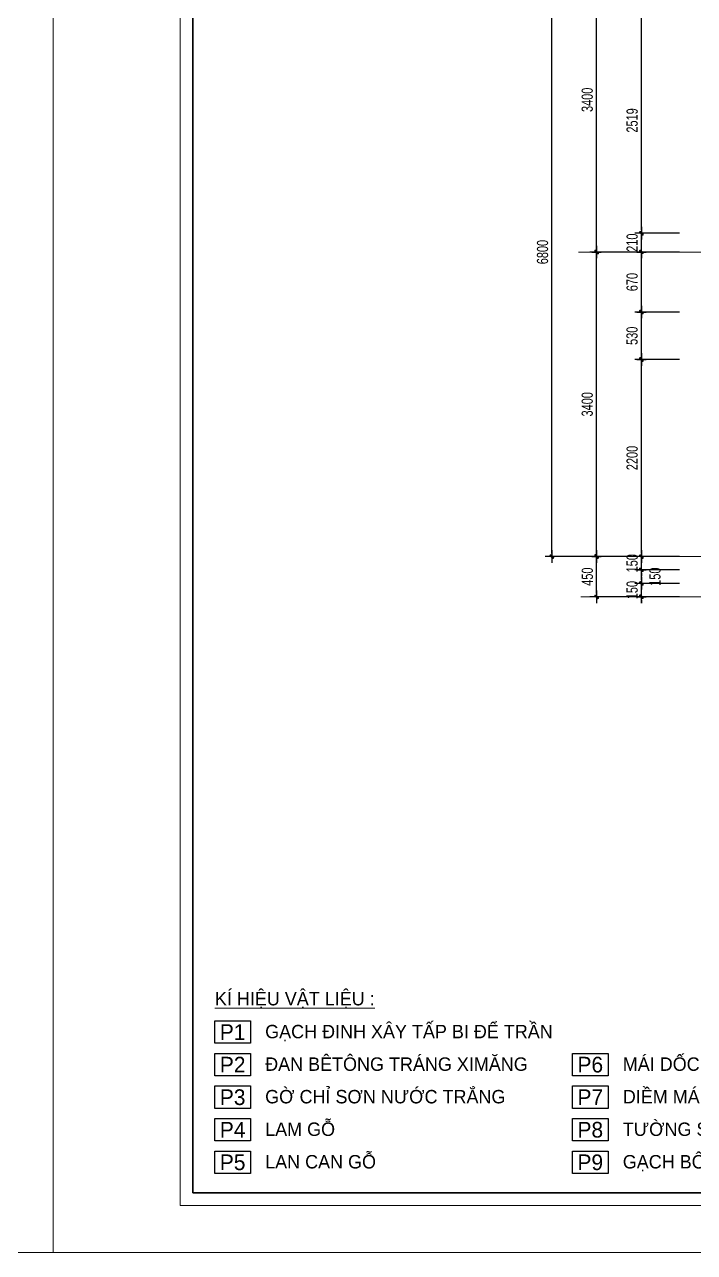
# Model space of a CAD drawing. Header units: inches. Extents: x 88947 to 296847, y 35049 to 161062.
# Drawn here: x 148026 to 155503, y 98056 to 111769 of the extents above; entities that cross this region are included whole.
import ezdxf
from ezdxf.enums import TextEntityAlignment as Align

# ---------------------------------------------------------------- set-up
doc = ezdxf.new("R2010")
doc.units = ezdxf.units.IN
doc.header["$MEASUREMENT"] = 0
doc.header["$PDMODE"] = 1
doc.linetypes.add('ACAD_ISO03W100', pattern=[30, 12, -18])
doc.linetypes.add('CENTER', pattern=[50.8, 31.75, -6.35, 6.35, -6.35])
for name, color, linetype, lineweight in [('A-Dims', 145, 'Continuous', 25), ('A-Text', 30, 'Continuous', 9), ('A-Wall', 2, 'Continuous', 35), ('DIM', 7, 'Continuous', 25), ('KHUNG 2', 144, 'Continuous', 18), ('KY HIEU', 4, 'Continuous', 25), ('NETMANH', 192, 'Continuous', 18), ('TRUC', 252, 'ACAD_ISO03W100', 13)]:
    doc.layers.add(name, color=color, linetype=linetype, lineweight=lineweight)
doc.styles.add('FRANKO', font='VFRANKO.TTF')
doc.styles.add('VNI-HELVE-CONDENSE', font='VNARIAL.TTF', dxfattribs={"width": 0.7})
doc.dimstyles.new('TAS-100', dxfattribs={"dimscale": 50, "dimtxt": 2.5, "dimasz": 0.7, "dimexe": 1.5, "dimexo": 1.5, "dimgap": 0.8, "dimtad": 1, "dimdec": 0, "dimzin": 3, "dimdsep": 46, "dimtxsty": 'VNI-HELVE-CONDENSE', "dimblk": 'TICK', "dimcen": 2.5, "dimclrt": 71, "dimazin": 2, "dimtfac": 0.75, "dimtdec": 0, "dimtix": 1, "dimtmove": 2, "dimatfit": 2, "dimldrblk": 'TICK123', "dimfxl": 1.5, "dimtolj": 1, "dimtzin": 0, "dimarcsym": 0})

# ---------------------------------------------------------------- blocks, each defined once
blk = doc.blocks.new('TICK')
at = {"layer": 'A-Dims', "color": 1}
for p, q in [((-2, 0), (2, 0)), ((0, 1.5), (0, -1.5))]:
    blk.add_line(p, q, dxfattribs=at)
at = {"layer": 'A-Dims', "color": 1, "const_width": 0.788}
blk.add_lwpolyline([(-0.33, -0.35), (0.38, 0.38)], dxfattribs=at)
at = {"layer": 'A-Dims', "color": 1, "const_width": 0.394}
for points in [[(0.24, 0.52, -0.414214), (0.52, 0.52, -1)], [(0.52, 0.52, -0.414214), (0.52, 0.24, -1)], [(-0.47, -0.21, 0.414214), (-0.47, -0.49, 1)], [(-0.47, -0.49, 0.414214), (-0.19, -0.49, 1)]]:
    blk.add_lwpolyline(points, format="xyb", dxfattribs=at)
blk = doc.blocks.new('*D870')
at = {"layer": 'Defpoints', "color": 0}
for p in [(154411, 105828), (155411, 105828), (155411, 105378)]:
    blk.add_point(p, dxfattribs=at)
at = {"layer": 'DIM', "color": 0, "lineweight": -2}
for p, q in [((155336, 105828), (154336, 105828)), ((154411, 105413), (154411, 105793)), ((155336, 105378), (154336, 105378))]:
    blk.add_line(p, q, dxfattribs=at)
at = {"layer": 'DIM', "color": 0, "lineweight": -2, "xscale": 35, "yscale": 35, "zscale": 35}
for p, rotation in [((154411, 105828), 90), ((154411, 105378), 270)]:
    blk.add_blockref('TICK', p, dxfattribs=dict(at, rotation=rotation))
at = {"layer": 'DIM', "color": 71, "insert": (154308, 105603), "char_height": 125, "attachment_point": 5, "rotation": 90, "style": 'VNI-HELVE-CONDENSE'}
blk.add_mtext('\\A1;450', dxfattribs=at)
blk = doc.blocks.new('TICK123')
at = {"layer": 'A-Dims', "color": 1}
blk.add_lwpolyline([(0.05, 0, 0, 0.84, 0), (-2.11, 0, 8.4, 8.4, 0)], format="xyseb", dxfattribs=at)
blk = doc.blocks.new('*D871')
at = {"layer": 'Defpoints', "color": 0}
for p in [(154411, 109228), (155411, 109228), (155411, 105828)]:
    blk.add_point(p, dxfattribs=at)
at = {"layer": 'DIM', "color": 0, "lineweight": -2}
for p, q in [((155336, 109228), (154336, 109228)), ((154411, 105863), (154411, 109193)), ((155336, 105828), (154336, 105828))]:
    blk.add_line(p, q, dxfattribs=at)
at = {"layer": 'DIM', "color": 0, "lineweight": -2, "xscale": 35, "yscale": 35, "zscale": 35}
for p, rotation in [((154411, 109228), 90), ((154411, 105828), 270)]:
    blk.add_blockref('TICK', p, dxfattribs=dict(at, rotation=rotation))
at = {"layer": 'DIM', "color": 71, "insert": (154307, 107528), "char_height": 125, "attachment_point": 5, "rotation": 90, "style": 'VNI-HELVE-CONDENSE'}
blk.add_mtext('\\A1;3400', dxfattribs=at)
blk = doc.blocks.new('*D872')
at = {"layer": 'Defpoints', "color": 0}
for p in [(154411, 112628), (155411, 112628), (155411, 109228)]:
    blk.add_point(p, dxfattribs=at)
at = {"layer": 'DIM', "color": 0, "lineweight": -2}
for p, q in [((155336, 112628), (154336, 112628)), ((154411, 109263), (154411, 112593)), ((155336, 109228), (154336, 109228))]:
    blk.add_line(p, q, dxfattribs=at)
at = {"layer": 'DIM', "color": 0, "lineweight": -2, "xscale": 35, "yscale": 35, "zscale": 35}
for p, rotation in [((154411, 112628), 90), ((154411, 109228), 270)]:
    blk.add_blockref('TICK', p, dxfattribs=dict(at, rotation=rotation))
at = {"layer": 'DIM', "color": 71, "insert": (154307, 110928), "char_height": 125, "attachment_point": 5, "rotation": 90, "style": 'VNI-HELVE-CONDENSE'}
blk.add_mtext('\\A1;3400', dxfattribs=at)
blk = doc.blocks.new('*D873')
at = {"layer": 'Defpoints', "color": 0}
for p in [(153911, 112628), (155411, 112628), (155411, 105828)]:
    blk.add_point(p, dxfattribs=at)
at = {"layer": 'DIM', "color": 0, "lineweight": -2}
for p, q in [((155336, 112628), (153836, 112628)), ((153911, 105863), (153911, 112593)), ((155336, 105828), (153836, 105828))]:
    blk.add_line(p, q, dxfattribs=at)
at = {"layer": 'DIM', "color": 0, "lineweight": -2, "xscale": 35, "yscale": 35, "zscale": 35}
for p, rotation in [((153911, 112628), 90), ((153911, 105828), 270)]:
    blk.add_blockref('TICK', p, dxfattribs=dict(at, rotation=rotation))
at = {"layer": 'DIM', "color": 71, "insert": (153808, 109228), "char_height": 125, "attachment_point": 5, "rotation": 90, "style": 'VNI-HELVE-CONDENSE'}
blk.add_mtext('\\A1;6800', dxfattribs=at)
blk = doc.blocks.new('khung ten')
at = {"layer": 'A-Wall', "ltscale": 0.7}
blk.add_lwpolyline([(267204, -219099), (305804, -219099), (305804, -190799), (267204, -190799)], close=True, dxfattribs=at)
at = {"layer": 'KHUNG 2', "ltscale": 0.7}
blk.add_lwpolyline([(267004, -219299), (306004, -219299), (306004, -190599), (267004, -190599)], close=True, dxfattribs=at)
at = {"layer": 'NETMANH', "ltscale": 0.7}
blk.add_lwpolyline([(265004, -220042), (307004, -220042), (307004, -190342), (265004, -190342)], close=True, dxfattribs=at)
blk = doc.blocks.new('*D966')
at = {"layer": 'Defpoints', "color": 0}
for p in [(154911, 105528), (155411, 105528), (155411, 105378)]:
    blk.add_point(p, dxfattribs=at)
at = {"layer": 'DIM', "color": 0, "lineweight": -2}
for p, q in [((154911, 105563), (154911, 105598)), ((155336, 105528), (154836, 105528)), ((154911, 105378), (154911, 105528)), ((155336, 105378), (154836, 105378)), ((154911, 105343), (154911, 105308))]:
    blk.add_line(p, q, dxfattribs=at)
at = {"layer": 'DIM', "color": 0, "lineweight": -2, "xscale": 35, "yscale": 35, "zscale": 35}
for p, rotation in [((154911, 105528), 270), ((154911, 105378), 90)]:
    blk.add_blockref('TICK', p, dxfattribs=dict(at, rotation=rotation))
at = {"layer": 'DIM', "color": 71, "insert": (154808, 105453), "char_height": 125, "attachment_point": 5, "rotation": 90, "style": 'VNI-HELVE-CONDENSE'}
blk.add_mtext('\\A1;150', dxfattribs=at)
blk = doc.blocks.new('*D967')
at = {"layer": 'Defpoints', "color": 0}
for p in [(154911, 105678), (155411, 105678), (155411, 105528)]:
    blk.add_point(p, dxfattribs=at)
at = {"layer": 'DIM', "color": 0, "lineweight": -2}
for p, q in [((155336, 105678), (154836, 105678)), ((154911, 105563), (154911, 105643)), ((155336, 105528), (154836, 105528))]:
    blk.add_line(p, q, dxfattribs=at)
at = {"layer": 'DIM', "color": 0, "lineweight": -2, "xscale": 35, "yscale": 35, "zscale": 35}
for p, rotation in [((154911, 105678), 90), ((154911, 105528), 270)]:
    blk.add_blockref('TICK', p, dxfattribs=dict(at, rotation=rotation))
at = {"layer": 'DIM', "color": 71, "insert": (155063, 105603), "char_height": 125, "attachment_point": 5, "rotation": 90, "style": 'VNI-HELVE-CONDENSE'}
blk.add_mtext('\\A1;150', dxfattribs=at)
blk = doc.blocks.new('*D968')
at = {"layer": 'Defpoints', "color": 0}
for p in [(154911, 105828), (155411, 105828), (155411, 105678)]:
    blk.add_point(p, dxfattribs=at)
at = {"layer": 'DIM', "color": 0, "lineweight": -2}
for p, q in [((154911, 105863), (154911, 105898)), ((155336, 105828), (154836, 105828)), ((154911, 105678), (154911, 105828)), ((155336, 105678), (154836, 105678)), ((154911, 105643), (154911, 105608))]:
    blk.add_line(p, q, dxfattribs=at)
at = {"layer": 'DIM', "color": 0, "lineweight": -2, "xscale": 35, "yscale": 35, "zscale": 35}
for p, rotation in [((154911, 105828), 270), ((154911, 105678), 90)]:
    blk.add_blockref('TICK', p, dxfattribs=dict(at, rotation=rotation))
at = {"layer": 'DIM', "color": 71, "insert": (154808, 105753), "char_height": 125, "attachment_point": 5, "rotation": 90, "style": 'VNI-HELVE-CONDENSE'}
blk.add_mtext('\\A1;150', dxfattribs=at)
blk = doc.blocks.new('*D969')
at = {"layer": 'Defpoints', "color": 0}
for p in [(154911, 108028), (155411, 108028), (155411, 105828)]:
    blk.add_point(p, dxfattribs=at)
at = {"layer": 'DIM', "color": 0, "lineweight": -2}
for p, q in [((155336, 108028), (154836, 108028)), ((154911, 105863), (154911, 107993)), ((155336, 105828), (154836, 105828))]:
    blk.add_line(p, q, dxfattribs=at)
at = {"layer": 'DIM', "color": 0, "lineweight": -2, "xscale": 35, "yscale": 35, "zscale": 35}
for p, rotation in [((154911, 108028), 90), ((154911, 105828), 270)]:
    blk.add_blockref('TICK', p, dxfattribs=dict(at, rotation=rotation))
at = {"layer": 'DIM', "color": 71, "insert": (154808, 106928), "char_height": 125, "attachment_point": 5, "rotation": 90, "style": 'VNI-HELVE-CONDENSE'}
blk.add_mtext('\\A1;2200', dxfattribs=at)
blk = doc.blocks.new('*D970')
at = {"layer": 'Defpoints', "color": 0}
for p in [(154911, 108558), (155411, 108558), (155411, 108028)]:
    blk.add_point(p, dxfattribs=at)
at = {"layer": 'DIM', "color": 0, "lineweight": -2}
for p, q in [((155336, 108558), (154836, 108558)), ((154911, 108063), (154911, 108523)), ((155336, 108028), (154836, 108028))]:
    blk.add_line(p, q, dxfattribs=at)
at = {"layer": 'DIM', "color": 0, "lineweight": -2, "xscale": 35, "yscale": 35, "zscale": 35}
for p, rotation in [((154911, 108558), 90), ((154911, 108028), 270)]:
    blk.add_blockref('TICK', p, dxfattribs=dict(at, rotation=rotation))
at = {"layer": 'DIM', "color": 71, "insert": (154807, 108293), "char_height": 125, "attachment_point": 5, "rotation": 90, "style": 'VNI-HELVE-CONDENSE'}
blk.add_mtext('\\A1;530', dxfattribs=at)
blk = doc.blocks.new('*D971')
at = {"layer": 'Defpoints', "color": 0}
for p in [(154911, 109228), (155411, 109228), (155411, 108558)]:
    blk.add_point(p, dxfattribs=at)
at = {"layer": 'DIM', "color": 0, "lineweight": -2}
for p, q in [((155336, 109228), (154836, 109228)), ((154911, 108593), (154911, 109193)), ((155336, 108558), (154836, 108558))]:
    blk.add_line(p, q, dxfattribs=at)
at = {"layer": 'DIM', "color": 0, "lineweight": -2, "xscale": 35, "yscale": 35, "zscale": 35}
for p, rotation in [((154911, 109228), 90), ((154911, 108558), 270)]:
    blk.add_blockref('TICK', p, dxfattribs=dict(at, rotation=rotation))
at = {"layer": 'DIM', "color": 71, "insert": (154808, 108893), "char_height": 125, "attachment_point": 5, "rotation": 90, "style": 'VNI-HELVE-CONDENSE'}
blk.add_mtext('\\A1;670', dxfattribs=at)
blk = doc.blocks.new('*D972')
at = {"layer": 'Defpoints', "color": 0}
for p in [(154911, 109438), (155411, 109438), (155411, 109228)]:
    blk.add_point(p, dxfattribs=at)
at = {"layer": 'DIM', "color": 0, "lineweight": -2}
for p, q in [((155336, 109438), (154836, 109438)), ((154911, 109473), (154911, 109508)), ((154911, 109228), (154911, 109438)), ((155336, 109228), (154836, 109228)), ((154911, 109193), (154911, 109158))]:
    blk.add_line(p, q, dxfattribs=at)
at = {"layer": 'DIM', "color": 0, "lineweight": -2, "xscale": 35, "yscale": 35, "zscale": 35}
for p, rotation in [((154911, 109438), 270), ((154911, 109228), 90)]:
    blk.add_blockref('TICK', p, dxfattribs=dict(at, rotation=rotation))
at = {"layer": 'DIM', "color": 71, "insert": (154808, 109333), "char_height": 125, "attachment_point": 5, "rotation": 90, "style": 'VNI-HELVE-CONDENSE'}
blk.add_mtext('\\A1;210', dxfattribs=at)
blk = doc.blocks.new('*D973')
at = {"layer": 'Defpoints', "color": 0}
for p in [(154911, 111958), (155411, 111958), (155411, 109438)]:
    blk.add_point(p, dxfattribs=at)
at = {"layer": 'DIM', "color": 0, "lineweight": -2}
for p, q in [((155336, 111958), (154836, 111958)), ((154911, 109473), (154911, 111923)), ((155336, 109438), (154836, 109438))]:
    blk.add_line(p, q, dxfattribs=at)
at = {"layer": 'DIM', "color": 0, "lineweight": -2, "xscale": 35, "yscale": 35, "zscale": 35}
for p, rotation in [((154911, 111958), 90), ((154911, 109438), 270)]:
    blk.add_blockref('TICK', p, dxfattribs=dict(at, rotation=rotation))
at = {"layer": 'DIM', "color": 71, "insert": (154808, 110698), "char_height": 125, "attachment_point": 5, "rotation": 90, "style": 'VNI-HELVE-CONDENSE'}
blk.add_mtext('\\A1;2519', dxfattribs=at)
blk = doc.blocks.new('syb-floor')
at = {"linetype": 'Continuous'}
blk.add_lwpolyline([(-4.79, -2.5), (-4.79, 2.5), (3.22, 2.5), (3.22, -2.5)], close=True, dxfattribs=at)
blk.add_attdef('SYB-FLOOR', text='', height=2.5, dxfattribs=at).set_placement((-0.78, 0), align=Align.MIDDLE_CENTER)
blk = doc.blocks.new('*D3874')
at = {"layer": 'Defpoints', "color": 0}
for p in [(154411, 105828), (155411, 105828), (155411, 105378)]:
    blk.add_point(p, dxfattribs=at)
at = {"layer": 'DIM', "color": 0, "lineweight": -2}
for p, q in [((155336, 105828), (154336, 105828)), ((154411, 105413), (154411, 105793)), ((155336, 105378), (154336, 105378))]:
    blk.add_line(p, q, dxfattribs=at)
at = {"layer": 'DIM', "color": 0, "lineweight": -2, "xscale": 35, "yscale": 35, "zscale": 35}
for p, rotation in [((154411, 105828), 90), ((154411, 105378), 270)]:
    blk.add_blockref('TICK', p, dxfattribs=dict(at, rotation=rotation))
at = {"layer": 'DIM', "color": 71, "insert": (154308, 105603), "char_height": 125, "attachment_point": 5, "rotation": 90, "style": 'VNI-HELVE-CONDENSE'}
blk.add_mtext('\\A1;450', dxfattribs=at)
blk = doc.blocks.new('*D3875')
at = {"layer": 'Defpoints', "color": 0}
for p in [(154411, 109228), (155411, 109228), (155411, 105828)]:
    blk.add_point(p, dxfattribs=at)
at = {"layer": 'DIM', "color": 0, "lineweight": -2}
for p, q in [((155336, 109228), (154336, 109228)), ((154411, 105863), (154411, 109193)), ((155336, 105828), (154336, 105828))]:
    blk.add_line(p, q, dxfattribs=at)
at = {"layer": 'DIM', "color": 0, "lineweight": -2, "xscale": 35, "yscale": 35, "zscale": 35}
for p, rotation in [((154411, 109228), 90), ((154411, 105828), 270)]:
    blk.add_blockref('TICK', p, dxfattribs=dict(at, rotation=rotation))
at = {"layer": 'DIM', "color": 71, "insert": (154307, 107528), "char_height": 125, "attachment_point": 5, "rotation": 90, "style": 'VNI-HELVE-CONDENSE'}
blk.add_mtext('\\A1;3400', dxfattribs=at)
blk = doc.blocks.new('*D3876')
at = {"layer": 'Defpoints', "color": 0}
for p in [(154411, 112628), (155411, 112628), (155411, 109228)]:
    blk.add_point(p, dxfattribs=at)
at = {"layer": 'DIM', "color": 0, "lineweight": -2}
for p, q in [((155336, 112628), (154336, 112628)), ((154411, 109263), (154411, 112593)), ((155336, 109228), (154336, 109228))]:
    blk.add_line(p, q, dxfattribs=at)
at = {"layer": 'DIM', "color": 0, "lineweight": -2, "xscale": 35, "yscale": 35, "zscale": 35}
for p, rotation in [((154411, 112628), 90), ((154411, 109228), 270)]:
    blk.add_blockref('TICK', p, dxfattribs=dict(at, rotation=rotation))
at = {"layer": 'DIM', "color": 71, "insert": (154307, 110928), "char_height": 125, "attachment_point": 5, "rotation": 90, "style": 'VNI-HELVE-CONDENSE'}
blk.add_mtext('\\A1;3400', dxfattribs=at)
blk = doc.blocks.new('*D3877')
at = {"layer": 'Defpoints', "color": 0}
for p in [(153911, 112628), (155411, 112628), (155411, 105828)]:
    blk.add_point(p, dxfattribs=at)
at = {"layer": 'DIM', "color": 0, "lineweight": -2}
for p, q in [((155336, 112628), (153836, 112628)), ((153911, 105863), (153911, 112593)), ((155336, 105828), (153836, 105828))]:
    blk.add_line(p, q, dxfattribs=at)
at = {"layer": 'DIM', "color": 0, "lineweight": -2, "xscale": 35, "yscale": 35, "zscale": 35}
for p, rotation in [((153911, 112628), 90), ((153911, 105828), 270)]:
    blk.add_blockref('TICK', p, dxfattribs=dict(at, rotation=rotation))
at = {"layer": 'DIM', "color": 71, "insert": (153808, 109228), "char_height": 125, "attachment_point": 5, "rotation": 90, "style": 'VNI-HELVE-CONDENSE'}
blk.add_mtext('\\A1;6800', dxfattribs=at)
blk = doc.blocks.new('*D3808')
at = {"layer": 'Defpoints', "color": 0}
for p in [(154911, 105528), (155411, 105528), (155411, 105378)]:
    blk.add_point(p, dxfattribs=at)
at = {"layer": 'DIM', "color": 0, "lineweight": -2}
for p, q in [((154911, 105563), (154911, 105598)), ((155336, 105528), (154836, 105528)), ((154911, 105378), (154911, 105528)), ((155336, 105378), (154836, 105378)), ((154911, 105343), (154911, 105308))]:
    blk.add_line(p, q, dxfattribs=at)
at = {"layer": 'DIM', "color": 0, "lineweight": -2, "xscale": 35, "yscale": 35, "zscale": 35}
for p, rotation in [((154911, 105528), 270), ((154911, 105378), 90)]:
    blk.add_blockref('TICK', p, dxfattribs=dict(at, rotation=rotation))
at = {"layer": 'DIM', "color": 71, "insert": (154808, 105453), "char_height": 125, "attachment_point": 5, "rotation": 90, "style": 'VNI-HELVE-CONDENSE'}
blk.add_mtext('\\A1;150', dxfattribs=at)
blk = doc.blocks.new('*D3809')
at = {"layer": 'Defpoints', "color": 0}
for p in [(154911, 105678), (155411, 105678), (155411, 105528)]:
    blk.add_point(p, dxfattribs=at)
at = {"layer": 'DIM', "color": 0, "lineweight": -2}
for p, q in [((155336, 105678), (154836, 105678)), ((154911, 105563), (154911, 105643)), ((155336, 105528), (154836, 105528))]:
    blk.add_line(p, q, dxfattribs=at)
at = {"layer": 'DIM', "color": 0, "lineweight": -2, "xscale": 35, "yscale": 35, "zscale": 35}
for p, rotation in [((154911, 105678), 90), ((154911, 105528), 270)]:
    blk.add_blockref('TICK', p, dxfattribs=dict(at, rotation=rotation))
at = {"layer": 'DIM', "color": 71, "insert": (155063, 105603), "char_height": 125, "attachment_point": 5, "rotation": 90, "style": 'VNI-HELVE-CONDENSE'}
blk.add_mtext('\\A1;150', dxfattribs=at)
blk = doc.blocks.new('*D3810')
at = {"layer": 'Defpoints', "color": 0}
for p in [(154911, 105828), (155411, 105828), (155411, 105678)]:
    blk.add_point(p, dxfattribs=at)
at = {"layer": 'DIM', "color": 0, "lineweight": -2}
for p, q in [((154911, 105863), (154911, 105898)), ((155336, 105828), (154836, 105828)), ((154911, 105678), (154911, 105828)), ((155336, 105678), (154836, 105678)), ((154911, 105643), (154911, 105608))]:
    blk.add_line(p, q, dxfattribs=at)
at = {"layer": 'DIM', "color": 0, "lineweight": -2, "xscale": 35, "yscale": 35, "zscale": 35}
for p, rotation in [((154911, 105828), 270), ((154911, 105678), 90)]:
    blk.add_blockref('TICK', p, dxfattribs=dict(at, rotation=rotation))
at = {"layer": 'DIM', "color": 71, "insert": (154808, 105753), "char_height": 125, "attachment_point": 5, "rotation": 90, "style": 'VNI-HELVE-CONDENSE'}
blk.add_mtext('\\A1;150', dxfattribs=at)
blk = doc.blocks.new('*D3811')
at = {"layer": 'Defpoints', "color": 0}
for p in [(154911, 108028), (155411, 108028), (155411, 105828)]:
    blk.add_point(p, dxfattribs=at)
at = {"layer": 'DIM', "color": 0, "lineweight": -2}
for p, q in [((155336, 108028), (154836, 108028)), ((154911, 105863), (154911, 107993)), ((155336, 105828), (154836, 105828))]:
    blk.add_line(p, q, dxfattribs=at)
at = {"layer": 'DIM', "color": 0, "lineweight": -2, "xscale": 35, "yscale": 35, "zscale": 35}
for p, rotation in [((154911, 108028), 90), ((154911, 105828), 270)]:
    blk.add_blockref('TICK', p, dxfattribs=dict(at, rotation=rotation))
at = {"layer": 'DIM', "color": 71, "insert": (154808, 106928), "char_height": 125, "attachment_point": 5, "rotation": 90, "style": 'VNI-HELVE-CONDENSE'}
blk.add_mtext('\\A1;2200', dxfattribs=at)
blk = doc.blocks.new('*D3812')
at = {"layer": 'Defpoints', "color": 0}
for p in [(154911, 108558), (155411, 108558), (155411, 108028)]:
    blk.add_point(p, dxfattribs=at)
at = {"layer": 'DIM', "color": 0, "lineweight": -2}
for p, q in [((155336, 108558), (154836, 108558)), ((154911, 108063), (154911, 108523)), ((155336, 108028), (154836, 108028))]:
    blk.add_line(p, q, dxfattribs=at)
at = {"layer": 'DIM', "color": 0, "lineweight": -2, "xscale": 35, "yscale": 35, "zscale": 35}
for p, rotation in [((154911, 108558), 90), ((154911, 108028), 270)]:
    blk.add_blockref('TICK', p, dxfattribs=dict(at, rotation=rotation))
at = {"layer": 'DIM', "color": 71, "insert": (154807, 108293), "char_height": 125, "attachment_point": 5, "rotation": 90, "style": 'VNI-HELVE-CONDENSE'}
blk.add_mtext('\\A1;530', dxfattribs=at)
blk = doc.blocks.new('*D3813')
at = {"layer": 'Defpoints', "color": 0}
for p in [(154911, 109228), (155411, 109228), (155411, 108558)]:
    blk.add_point(p, dxfattribs=at)
at = {"layer": 'DIM', "color": 0, "lineweight": -2}
for p, q in [((155336, 109228), (154836, 109228)), ((154911, 108593), (154911, 109193)), ((155336, 108558), (154836, 108558))]:
    blk.add_line(p, q, dxfattribs=at)
at = {"layer": 'DIM', "color": 0, "lineweight": -2, "xscale": 35, "yscale": 35, "zscale": 35}
for p, rotation in [((154911, 109228), 90), ((154911, 108558), 270)]:
    blk.add_blockref('TICK', p, dxfattribs=dict(at, rotation=rotation))
at = {"layer": 'DIM', "color": 71, "insert": (154808, 108893), "char_height": 125, "attachment_point": 5, "rotation": 90, "style": 'VNI-HELVE-CONDENSE'}
blk.add_mtext('\\A1;670', dxfattribs=at)
blk = doc.blocks.new('*D3814')
at = {"layer": 'Defpoints', "color": 0}
for p in [(154911, 109438), (155411, 109438), (155411, 109228)]:
    blk.add_point(p, dxfattribs=at)
at = {"layer": 'DIM', "color": 0, "lineweight": -2}
for p, q in [((155336, 109438), (154836, 109438)), ((154911, 109473), (154911, 109508)), ((154911, 109228), (154911, 109438)), ((155336, 109228), (154836, 109228)), ((154911, 109193), (154911, 109158))]:
    blk.add_line(p, q, dxfattribs=at)
at = {"layer": 'DIM', "color": 0, "lineweight": -2, "xscale": 35, "yscale": 35, "zscale": 35}
for p, rotation in [((154911, 109438), 270), ((154911, 109228), 90)]:
    blk.add_blockref('TICK', p, dxfattribs=dict(at, rotation=rotation))
at = {"layer": 'DIM', "color": 71, "insert": (154808, 109333), "char_height": 125, "attachment_point": 5, "rotation": 90, "style": 'VNI-HELVE-CONDENSE'}
blk.add_mtext('\\A1;210', dxfattribs=at)
blk = doc.blocks.new('*D3815')
at = {"layer": 'Defpoints', "color": 0}
for p in [(154911, 111958), (155411, 111958), (155411, 109438)]:
    blk.add_point(p, dxfattribs=at)
at = {"layer": 'DIM', "color": 0, "lineweight": -2}
for p, q in [((155336, 111958), (154836, 111958)), ((154911, 109473), (154911, 111923)), ((155336, 109438), (154836, 109438))]:
    blk.add_line(p, q, dxfattribs=at)
at = {"layer": 'DIM', "color": 0, "lineweight": -2, "xscale": 35, "yscale": 35, "zscale": 35}
for p, rotation in [((154911, 111958), 90), ((154911, 109438), 270)]:
    blk.add_blockref('TICK', p, dxfattribs=dict(at, rotation=rotation))
at = {"layer": 'DIM', "color": 71, "insert": (154808, 110698), "char_height": 125, "attachment_point": 5, "rotation": 90, "style": 'VNI-HELVE-CONDENSE'}
blk.add_mtext('\\A1;2519', dxfattribs=at)

msp = doc.modelspace()

# ---------------------------------------------------------------- linework, layer by layer
at = {"layer": 'TRUC', "linetype": 'CENTER', "ltscale": 20}
for points in [[(172115.9, 109228.1), (154105.4, 109228.1)], [(172115.9, 105828.1), (154105.4, 105828.1)], [(172140.9, 105378.1), (154130.4, 105378.1)]]:
    msp.add_lwpolyline(points, dxfattribs=at)

# ---------------------------------------------------------------- block references
at = {"layer": 'A-Text', "xscale": 0.7071428571362048, "yscale": 0.7071428573544836, "zscale": 0.7071428573664265}
for p in [(-68748.5, 253657), (-39048.5, 253657)]:
    msp.add_blockref('khung ten', p, dxfattribs=at)
at = {"layer": 'KY HIEU'}
ref = msp.add_blockref('syb-floor', (150387.9, 100516.6), dxfattribs=dict(at, xscale=50, yscale=50, zscale=50))
ref.add_attrib('SYB-FLOOR', 'P1', dxfattribs={"layer": '0', "linetype": 'Continuous', "height": 175, "style": 'FRANKO'}).set_placement((150348.6, 100516.6), align=Align.MIDDLE_CENTER)
ref = msp.add_blockref('syb-floor', (150387.9, 100153.1), dxfattribs=dict(at, xscale=50, yscale=50, zscale=50))
ref.add_attrib('SYB-FLOOR', 'P2', dxfattribs={"layer": '0', "linetype": 'Continuous', "height": 175, "style": 'FRANKO'}).set_placement((150348.6, 100153.1), align=Align.MIDDLE_CENTER)
ref = msp.add_blockref('syb-floor', (154379.7, 100153.1), dxfattribs=dict(at, xscale=50, yscale=50, zscale=50))
ref.add_attrib('SYB-FLOOR', 'P6', dxfattribs={"layer": '0', "linetype": 'Continuous', "height": 175, "style": 'FRANKO'}).set_placement((154340.4, 100153.1), align=Align.MIDDLE_CENTER)
ref = msp.add_blockref('syb-floor', (150387.9, 99789.6), dxfattribs=dict(at, xscale=50, yscale=50, zscale=50))
ref.add_attrib('SYB-FLOOR', 'P3', dxfattribs={"layer": '0', "linetype": 'Continuous', "height": 175, "style": 'FRANKO'}).set_placement((150348.6, 99789.6), align=Align.MIDDLE_CENTER)
ref = msp.add_blockref('syb-floor', (154379.7, 99789.6), dxfattribs=dict(at, xscale=50, yscale=50, zscale=50))
ref.add_attrib('SYB-FLOOR', 'P7', dxfattribs={"layer": '0', "linetype": 'Continuous', "height": 175, "style": 'FRANKO'}).set_placement((154340.4, 99789.6), align=Align.MIDDLE_CENTER)
ref = msp.add_blockref('syb-floor', (150387.9, 99426.1), dxfattribs=dict(at, xscale=50, yscale=50, zscale=50))
ref.add_attrib('SYB-FLOOR', 'P4', dxfattribs={"layer": '0', "linetype": 'Continuous', "height": 175, "style": 'FRANKO'}).set_placement((150348.6, 99426.1), align=Align.MIDDLE_CENTER)
ref = msp.add_blockref('syb-floor', (154379.7, 99426.1), dxfattribs=dict(at, xscale=50, yscale=50, zscale=50))
ref.add_attrib('SYB-FLOOR', 'P8', dxfattribs={"layer": '0', "linetype": 'Continuous', "height": 175, "style": 'FRANKO'}).set_placement((154340.4, 99426.1), align=Align.MIDDLE_CENTER)
ref = msp.add_blockref('syb-floor', (150387.9, 99062.6), dxfattribs=dict(at, xscale=50, yscale=50, zscale=50))
ref.add_attrib('SYB-FLOOR', 'P5', dxfattribs={"layer": '0', "linetype": 'Continuous', "height": 175, "style": 'FRANKO'}).set_placement((150348.6, 99062.6), align=Align.MIDDLE_CENTER)
ref = msp.add_blockref('syb-floor', (154379.7, 99062.6), dxfattribs=dict(at, xscale=50, yscale=50, zscale=50))
ref.add_attrib('SYB-FLOOR', 'P9', dxfattribs={"layer": '0', "linetype": 'Continuous', "height": 175, "style": 'FRANKO'}).set_placement((154340.4, 99062.6), align=Align.MIDDLE_CENTER)

# ---------------------------------------------------------------- texts
at = {"layer": 'A-Text', "style": 'FRANKO'}
for s, p in [('%%UKÍ HIEÄU VAÄT LIEÄU :', (150150.6, 100889.7)), ('GAÏCH ÑINH XAÂY TAÁP BI ÑEÅ TRAÀN', (150711.5, 100522.3)), ('ÑAN BEÂTOÂNG TRAÙNG XIMAÊNG', (150711.5, 100158.8)), ('MAÙI DOÁC OÁP NGOÙI AÂM DÖÔNG', (154703.3, 100158.8)), ('GÔØ CHÆ SÔN NÖÔÙC TRAÉNG', (150711.5, 99795.3)), ('DIEÀM MAÙI NGOÙI SÔN NÖÔÙC TRAÉNG', (154703.3, 99795.3)), ('LAM GOÃ ', (150711.5, 99431.8)), ('TÖÔØNG SÔN NÖÔÙC TRAÉNG', (154703.3, 99431.8)), ('LAN CAN GOÃ', (150711.5, 99068.4)), ('GAÏCH BOÂNG GIOÙ KT 200X200X60', (154703.3, 99068.4))]:
    msp.add_text(s, height=150, dxfattribs=at).set_placement(p, align=Align.MIDDLE_LEFT)

# ---------------------------------------------------------------- dimensions: what is measured, and where the dimension line sits
at = {"layer": 'DIM'}
for base, p1, p2, picture, middle in [((153911.3, 112628.1), (155411.3, 105828.1), (155411.3, 112628.1), '*D873', (153807.6, 109228.1)), ((153911.3, 112628.1), (155411.3, 105828.1), (155411.3, 112628.1), '*D3877', (153807.6, 109228.1)), ((154411.3, 112628.1), (155411.3, 109228.1), (155411.3, 112628.1), '*D872', (154307.5, 110928.1)), ((154411.3, 112628.1), (155411.3, 109228.1), (155411.3, 112628.1), '*D3876', (154307.5, 110928.1)), ((154911.3, 111957.6), (155411.3, 109438.2), (155411.3, 111957.6), '*D973', (154807.6, 110697.9)), ((154911.3, 111957.6), (155411.3, 109438.2), (155411.3, 111957.6), '*D3815', (154807.6, 110697.9)), ((154911.3, 109438.2), (155411.3, 109228.1), (155411.3, 109438.2), '*D972', (154807.6, 109333.2)), ((154911.3, 109438.2), (155411.3, 109228.1), (155411.3, 109438.2), '*D3814', (154807.6, 109333.2)), ((154411.3, 109228.1), (155411.3, 105828.1), (155411.3, 109228.1), '*D871', (154307.5, 107528.1)), ((154411.3, 109228.1), (155411.3, 105828.1), (155411.3, 109228.1), '*D3875', (154307.5, 107528.1)), ((154911.3448, 109228.11), (155411.3448, 108557.6196), (155411.3448, 109228.11), '*D971', (154807.5658, 108892.8648)), ((154911.3448, 109228.11), (155411.3448, 108557.6196), (155411.3448, 109228.11), '*D3813', (154807.5658, 108892.8648)), ((154911.3448, 108557.6196), (155411.3448, 108028.1101), (155411.3448, 108557.6196), '*D970', (154807.4806, 108292.8648)), ((154911.3448, 108557.6196), (155411.3448, 108028.1101), (155411.3448, 108557.6196), '*D3812', (154807.4806, 108292.8648)), ((154911.3, 108028.1), (155411.3, 105828.1), (155411.3, 108028.1), '*D969', (154807.6, 106928.1)), ((154911.3, 108028.1), (155411.3, 105828.1), (155411.3, 108028.1), '*D3811', (154807.6, 106928.1)), ((154411.3, 105828.1), (155411.3, 105378.1), (155411.3, 105828.1), '*D870', (154307.6, 105603.1)), ((154411.3, 105828.1), (155411.3, 105378.1), (155411.3, 105828.1), '*D3874', (154307.6, 105603.1)), ((154911.3, 105828.1), (155411.3, 105678.1), (155411.3, 105828.1), '*D968', (154807.6, 105753.1)), ((154911.3, 105828.1), (155411.3, 105678.1), (155411.3, 105828.1), '*D3810', (154807.6, 105753.1)), ((154911.3, 105528.1), (155411.3, 105378.1), (155411.3, 105528.1), '*D966', (154807.6, 105453.1)), ((154911.3, 105528.1), (155411.3, 105378.1), (155411.3, 105528.1), '*D3808', (154807.6, 105453.1))]:
    dim = msp.add_linear_dim(base=base, p1=p1, p2=p2, angle=90, dimstyle='TAS-100', dxfattribs=at)
    dim.commit()
    dim.dimension.update_dxf_attribs({"geometry": picture, "text_midpoint": middle})
for picture in ['*D967', '*D3809']:
    dim = msp.add_linear_dim(base=(154911.3, 105678.1), p1=(155411.3, 105528.1), p2=(155411.3, 105678.1), angle=90, dimstyle='TAS-100', dxfattribs=at)
    dim.commit()
    dim.dimension.update_dxf_attribs({"geometry": picture, "text_midpoint": (155063, 105603.1), "dimtype": 160})

doc.saveas('drawing.dxf')
